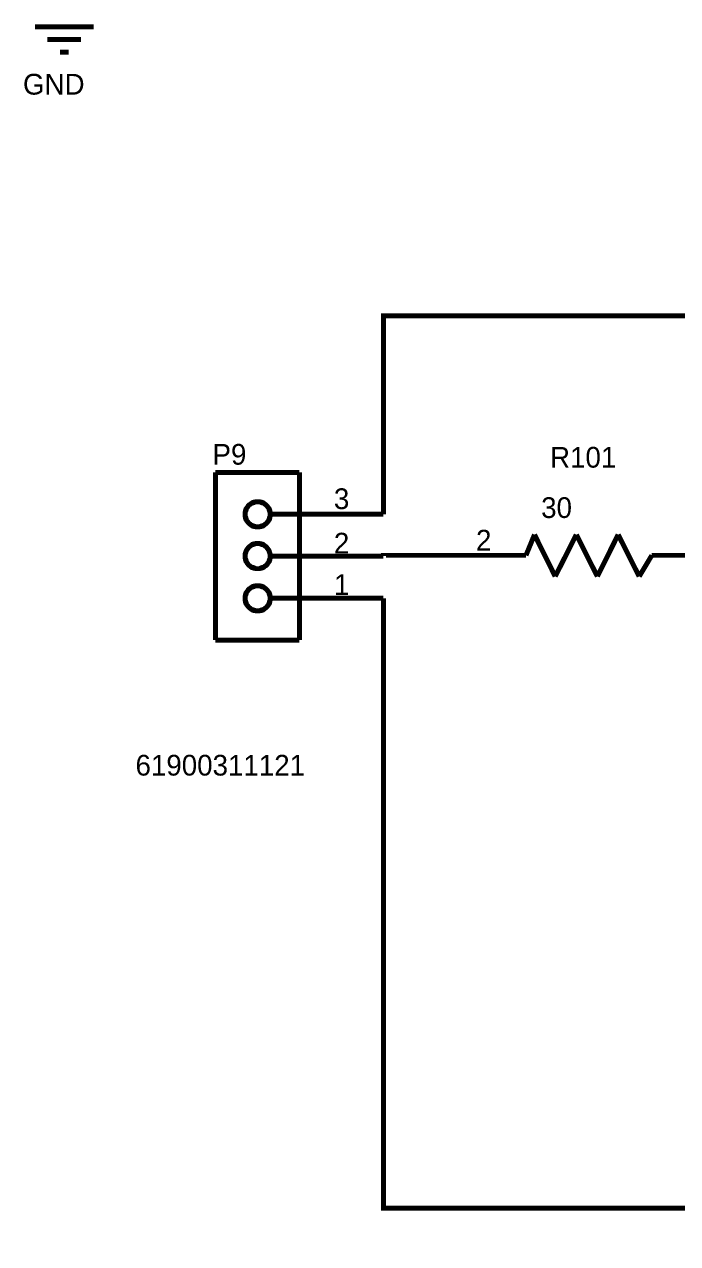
# Model space of a CAD drawing. Header units: millimetres. Extents: x 0 to 800, y 0 to 567.
# Drawn here: x 548.8 to 588.3, y 260.3 to 334.1 of the extents above; entities that cross this region are included whole.
import ezdxf

# ---------------------------------------------------------------- set-up
doc = ezdxf.new("R2010")
doc.units = ezdxf.units.MM
doc.layers.add('Sheet', color=255, linetype='Continuous')

msp = doc.modelspace()

# ---------------------------------------------------------------- linework, layer by layer
at = {"layer": 'Sheet'}
for points, const_width in [([(549.408, 333.988), (552.969, 333.988)], 0.3), ([(550.17, 333.226), (552.208, 333.226)], 0.3), ([(550.931, 332.465), (551.446, 332.465)], 0.3), ([(645.03, 315.195), (645.03, 316.495), (570.508, 316.495), (570.508, 304.489)], 0.3), ([(565.423, 307.02), (560.339, 307.02)], 0.3), ([(560.339, 307.02), (560.339, 296.873)], 0.3), ([(565.423, 296.873), (565.423, 307.02)], 0.3), ([(562.131, 304.489), (562.131, 304.534), (562.131, 304.578), (562.131, 304.601), (562.153, 304.646), (562.153, 304.69), (562.176, 304.713), (562.176, 304.758), (562.198, 304.78), (562.198, 304.825), (562.22, 304.847), (562.243, 304.892), (562.265, 304.914), (562.288, 304.937), (562.31, 304.982), (562.332, 305.004), (562.355, 305.026), (562.377, 305.049), (562.4, 305.071), (562.444, 305.094), (562.467, 305.116), (562.489, 305.138), (562.534, 305.161), (562.556, 305.183), (562.601, 305.183), (562.624, 305.206), (562.668, 305.206), (562.691, 305.228), (562.736, 305.228), (562.78, 305.25), (562.803, 305.25), (562.848, 305.25), (562.892, 305.25)], 0.3), ([(562.131, 304.489), (562.131, 304.534), (562.131, 304.578), (562.131, 304.601), (562.153, 304.646), (562.153, 304.69), (562.176, 304.713), (562.176, 304.758), (562.198, 304.78), (562.198, 304.825), (562.22, 304.847), (562.243, 304.892), (562.265, 304.914), (562.288, 304.937), (562.31, 304.982), (562.332, 305.004), (562.355, 305.026), (562.377, 305.049), (562.4, 305.071), (562.444, 305.094), (562.467, 305.116), (562.489, 305.138), (562.534, 305.161), (562.556, 305.183), (562.601, 305.183), (562.624, 305.206), (562.668, 305.206), (562.691, 305.228), (562.736, 305.228), (562.78, 305.25), (562.803, 305.25), (562.848, 305.25), (562.892, 305.25)], 0.0991), ([(562.892, 305.25), (562.892, 305.25)], 0.3), ([(562.892, 305.25), (562.937, 305.25), (562.982, 305.25), (563.004, 305.25), (563.049, 305.228), (563.094, 305.228), (563.116, 305.206), (563.161, 305.206), (563.183, 305.183), (563.228, 305.183), (563.251, 305.161), (563.295, 305.138), (563.318, 305.116), (563.34, 305.094), (563.385, 305.071), (563.407, 305.049), (563.43, 305.026), (563.452, 305.004), (563.475, 304.982), (563.497, 304.937), (563.519, 304.914), (563.542, 304.892), (563.564, 304.847), (563.587, 304.825), (563.587, 304.78), (563.609, 304.758), (563.609, 304.713), (563.631, 304.69), (563.631, 304.646), (563.654, 304.601), (563.654, 304.578), (563.654, 304.534), (563.654, 304.489)], 0.3), ([(562.892, 305.25), (562.892, 305.25)], 0.0991), ([(562.892, 305.25), (562.937, 305.25), (562.982, 305.25), (563.004, 305.25), (563.049, 305.228), (563.094, 305.228), (563.116, 305.206), (563.161, 305.206), (563.183, 305.183), (563.228, 305.183), (563.251, 305.161), (563.295, 305.138), (563.318, 305.116), (563.34, 305.094), (563.385, 305.071), (563.407, 305.049), (563.43, 305.026), (563.452, 305.004), (563.475, 304.982), (563.497, 304.937), (563.519, 304.914), (563.542, 304.892), (563.564, 304.847), (563.587, 304.825), (563.587, 304.78), (563.609, 304.758), (563.609, 304.713), (563.631, 304.69), (563.631, 304.646), (563.654, 304.601), (563.654, 304.578), (563.654, 304.534), (563.654, 304.489)], 0.0991), ([(562.892, 303.727), (562.848, 303.727), (562.803, 303.727), (562.78, 303.727), (562.736, 303.75), (562.691, 303.75), (562.668, 303.772), (562.624, 303.772), (562.601, 303.794), (562.556, 303.794), (562.534, 303.817), (562.489, 303.839), (562.467, 303.862), (562.444, 303.884), (562.4, 303.906), (562.377, 303.929), (562.355, 303.951), (562.332, 303.974), (562.31, 303.996), (562.288, 304.041), (562.265, 304.063), (562.243, 304.086), (562.22, 304.13), (562.198, 304.153), (562.198, 304.198), (562.176, 304.22), (562.176, 304.265), (562.153, 304.287), (562.153, 304.332), (562.131, 304.377), (562.131, 304.399), (562.131, 304.444), (562.131, 304.489)], 0.3), ([(562.131, 304.489), (562.131, 304.489)], 0.3), ([(562.892, 303.727), (562.848, 303.727), (562.803, 303.727), (562.78, 303.727), (562.736, 303.75), (562.691, 303.75), (562.668, 303.772), (562.624, 303.772), (562.601, 303.794), (562.556, 303.794), (562.534, 303.817), (562.489, 303.839), (562.467, 303.862), (562.444, 303.884), (562.4, 303.906), (562.377, 303.929), (562.355, 303.951), (562.332, 303.974), (562.31, 303.996), (562.288, 304.041), (562.265, 304.063), (562.243, 304.086), (562.22, 304.13), (562.198, 304.153), (562.198, 304.198), (562.176, 304.22), (562.176, 304.265), (562.153, 304.287), (562.153, 304.332), (562.131, 304.377), (562.131, 304.399), (562.131, 304.444), (562.131, 304.489)], 0.0991), ([(562.131, 304.489), (562.131, 304.489)], 0.0991), ([(563.654, 304.489), (563.654, 304.444), (563.654, 304.399), (563.654, 304.377), (563.631, 304.332), (563.631, 304.287), (563.609, 304.265), (563.609, 304.22), (563.587, 304.198), (563.587, 304.153), (563.564, 304.13), (563.542, 304.086), (563.519, 304.063), (563.497, 304.041), (563.475, 303.996), (563.452, 303.974), (563.43, 303.951), (563.407, 303.929), (563.385, 303.906), (563.34, 303.884), (563.318, 303.862), (563.295, 303.839), (563.251, 303.817), (563.228, 303.794), (563.183, 303.794), (563.161, 303.772), (563.116, 303.772), (563.094, 303.75), (563.049, 303.75), (563.004, 303.727), (562.982, 303.727), (562.937, 303.727), (562.892, 303.727)], 0.3), ([(563.654, 304.489), (563.654, 304.444), (563.654, 304.399), (563.654, 304.377), (563.631, 304.332), (563.631, 304.287), (563.609, 304.265), (563.609, 304.22), (563.587, 304.198), (563.587, 304.153), (563.564, 304.13), (563.542, 304.086), (563.519, 304.063), (563.497, 304.041), (563.475, 303.996), (563.452, 303.974), (563.43, 303.951), (563.407, 303.929), (563.385, 303.906), (563.34, 303.884), (563.318, 303.862), (563.295, 303.839), (563.251, 303.817), (563.228, 303.794), (563.183, 303.794), (563.161, 303.772), (563.116, 303.772), (563.094, 303.75), (563.049, 303.75), (563.004, 303.727), (562.982, 303.727), (562.937, 303.727), (562.892, 303.727)], 0.0991), ([(563.654, 304.489), (563.654, 304.489), (563.654, 304.489), (563.654, 304.489), (563.654, 304.489), (563.654, 304.489), (563.654, 304.489), (563.654, 304.489), (563.654, 304.489), (563.654, 304.489), (563.654, 304.489), (563.654, 304.489), (563.654, 304.489), (563.654, 304.489), (563.654, 304.489), (563.654, 304.489), (563.654, 304.489), (563.654, 304.489), (563.654, 304.489), (563.654, 304.489), (563.654, 304.489), (563.654, 304.489), (563.654, 304.489), (563.654, 304.489), (563.654, 304.489), (563.654, 304.489), (563.654, 304.489), (563.654, 304.489), (563.654, 304.489), (563.654, 304.489), (563.654, 304.489), (563.654, 304.489), (563.654, 304.489)], 0.3), ([(563.654, 304.489), (563.654, 304.489)], 0.3), ([(565.423, 304.489), (563.654, 304.489)], 0.3), ([(563.654, 304.489), (563.654, 304.489), (563.654, 304.489), (563.654, 304.489), (563.654, 304.489), (563.654, 304.489), (563.654, 304.489), (563.654, 304.489), (563.654, 304.489), (563.654, 304.489), (563.654, 304.489), (563.654, 304.489), (563.654, 304.489), (563.654, 304.489), (563.654, 304.489), (563.654, 304.489), (563.654, 304.489), (563.654, 304.489), (563.654, 304.489), (563.654, 304.489), (563.654, 304.489), (563.654, 304.489), (563.654, 304.489), (563.654, 304.489), (563.654, 304.489), (563.654, 304.489), (563.654, 304.489), (563.654, 304.489), (563.654, 304.489), (563.654, 304.489), (563.654, 304.489), (563.654, 304.489), (563.654, 304.489)], 0.0991), ([(563.654, 304.489), (563.654, 304.489)], 0.0991), ([(565.423, 304.489), (570.508, 304.489)], 0.3), ([(579.647, 303.257), (579.132, 302.003)], 0.3), ([(580.901, 300.726), (579.647, 303.257)], 0.3), ([(582.178, 303.257), (580.901, 300.726)], 0.3), ([(583.455, 300.726), (582.178, 303.257)], 0.3), ([(584.709, 303.257), (583.455, 300.726)], 0.3), ([(585.986, 300.726), (584.709, 303.257)], 0.3), ([(562.131, 301.958), (562.131, 302.003), (562.131, 302.025), (562.131, 302.07), (562.153, 302.115), (562.153, 302.137), (562.176, 302.182), (562.176, 302.204), (562.198, 302.249), (562.198, 302.271), (562.22, 302.316), (562.243, 302.339), (562.265, 302.383), (562.288, 302.406), (562.31, 302.428), (562.332, 302.473), (562.355, 302.495), (562.377, 302.518), (562.4, 302.54), (562.444, 302.563), (562.467, 302.585), (562.489, 302.607), (562.534, 302.63), (562.556, 302.652), (562.601, 302.652), (562.624, 302.675), (562.668, 302.675), (562.691, 302.697), (562.736, 302.697), (562.78, 302.719), (562.803, 302.719), (562.848, 302.719), (562.892, 302.719)], 0.3), ([(562.131, 301.958), (562.131, 302.003), (562.131, 302.025), (562.131, 302.07), (562.153, 302.115), (562.153, 302.137), (562.176, 302.182), (562.176, 302.204), (562.198, 302.249), (562.198, 302.271), (562.22, 302.316), (562.243, 302.339), (562.265, 302.383), (562.288, 302.406), (562.31, 302.428), (562.332, 302.473), (562.355, 302.495), (562.377, 302.518), (562.4, 302.54), (562.444, 302.563), (562.467, 302.585), (562.489, 302.607), (562.534, 302.63), (562.556, 302.652), (562.601, 302.652), (562.624, 302.675), (562.668, 302.675), (562.691, 302.697), (562.736, 302.697), (562.78, 302.719), (562.803, 302.719), (562.848, 302.719), (562.892, 302.719)], 0.0991), ([(562.892, 302.719), (562.892, 302.719)], 0.3), ([(562.892, 302.719), (562.937, 302.719), (562.982, 302.719), (563.004, 302.719), (563.049, 302.697), (563.094, 302.697), (563.116, 302.675), (563.161, 302.675), (563.183, 302.652), (563.228, 302.652), (563.251, 302.63), (563.295, 302.607), (563.318, 302.585), (563.34, 302.563), (563.385, 302.54), (563.407, 302.518), (563.43, 302.495), (563.452, 302.473), (563.475, 302.428), (563.497, 302.406), (563.519, 302.383), (563.542, 302.339), (563.564, 302.316), (563.587, 302.271), (563.587, 302.249), (563.609, 302.204), (563.609, 302.182), (563.631, 302.137), (563.631, 302.115), (563.654, 302.07), (563.654, 302.025), (563.654, 302.003), (563.654, 301.958)], 0.3), ([(562.892, 302.719), (562.892, 302.719)], 0.0991), ([(562.892, 302.719), (562.937, 302.719), (562.982, 302.719), (563.004, 302.719), (563.049, 302.697), (563.094, 302.697), (563.116, 302.675), (563.161, 302.675), (563.183, 302.652), (563.228, 302.652), (563.251, 302.63), (563.295, 302.607), (563.318, 302.585), (563.34, 302.563), (563.385, 302.54), (563.407, 302.518), (563.43, 302.495), (563.452, 302.473), (563.475, 302.428), (563.497, 302.406), (563.519, 302.383), (563.542, 302.339), (563.564, 302.316), (563.587, 302.271), (563.587, 302.249), (563.609, 302.204), (563.609, 302.182), (563.631, 302.137), (563.631, 302.115), (563.654, 302.07), (563.654, 302.025), (563.654, 302.003), (563.654, 301.958)], 0.0991), ([(562.892, 301.196), (562.848, 301.196), (562.803, 301.196), (562.78, 301.196), (562.736, 301.219), (562.691, 301.219), (562.668, 301.241), (562.624, 301.241), (562.601, 301.263), (562.556, 301.263), (562.534, 301.286), (562.489, 301.308), (562.467, 301.331), (562.444, 301.353), (562.4, 301.375), (562.377, 301.398), (562.355, 301.42), (562.332, 301.443), (562.31, 301.465), (562.288, 301.51), (562.265, 301.532), (562.243, 301.555), (562.22, 301.599), (562.198, 301.622), (562.198, 301.667), (562.176, 301.689), (562.176, 301.734), (562.153, 301.756), (562.153, 301.801), (562.131, 301.846), (562.131, 301.868), (562.131, 301.913), (562.131, 301.958)], 0.3), ([(562.131, 301.958), (562.131, 301.958)], 0.3), ([(562.892, 301.196), (562.848, 301.196), (562.803, 301.196), (562.78, 301.196), (562.736, 301.219), (562.691, 301.219), (562.668, 301.241), (562.624, 301.241), (562.601, 301.263), (562.556, 301.263), (562.534, 301.286), (562.489, 301.308), (562.467, 301.331), (562.444, 301.353), (562.4, 301.375), (562.377, 301.398), (562.355, 301.42), (562.332, 301.443), (562.31, 301.465), (562.288, 301.51), (562.265, 301.532), (562.243, 301.555), (562.22, 301.599), (562.198, 301.622), (562.198, 301.667), (562.176, 301.689), (562.176, 301.734), (562.153, 301.756), (562.153, 301.801), (562.131, 301.846), (562.131, 301.868), (562.131, 301.913), (562.131, 301.958)], 0.0991), ([(562.131, 301.958), (562.131, 301.958)], 0.0991), ([(563.654, 301.958), (563.654, 301.913), (563.654, 301.868), (563.654, 301.846), (563.631, 301.801), (563.631, 301.756), (563.609, 301.734), (563.609, 301.689), (563.587, 301.667), (563.587, 301.622), (563.564, 301.599), (563.542, 301.555), (563.519, 301.532), (563.497, 301.51), (563.475, 301.465), (563.452, 301.443), (563.43, 301.42), (563.407, 301.398), (563.385, 301.375), (563.34, 301.353), (563.318, 301.331), (563.295, 301.308), (563.251, 301.286), (563.228, 301.263), (563.183, 301.263), (563.161, 301.241), (563.116, 301.241), (563.094, 301.219), (563.049, 301.219), (563.004, 301.196), (562.982, 301.196), (562.937, 301.196), (562.892, 301.196)], 0.3), ([(563.654, 301.958), (563.654, 301.913), (563.654, 301.868), (563.654, 301.846), (563.631, 301.801), (563.631, 301.756), (563.609, 301.734), (563.609, 301.689), (563.587, 301.667), (563.587, 301.622), (563.564, 301.599), (563.542, 301.555), (563.519, 301.532), (563.497, 301.51), (563.475, 301.465), (563.452, 301.443), (563.43, 301.42), (563.407, 301.398), (563.385, 301.375), (563.34, 301.353), (563.318, 301.331), (563.295, 301.308), (563.251, 301.286), (563.228, 301.263), (563.183, 301.263), (563.161, 301.241), (563.116, 301.241), (563.094, 301.219), (563.049, 301.219), (563.004, 301.196), (562.982, 301.196), (562.937, 301.196), (562.892, 301.196)], 0.0991), ([(563.654, 301.958), (563.654, 301.958), (563.654, 301.958), (563.654, 301.958), (563.654, 301.958), (563.654, 301.958), (563.654, 301.958), (563.654, 301.958), (563.654, 301.958), (563.654, 301.958), (563.654, 301.958), (563.654, 301.958), (563.654, 301.958), (563.654, 301.958), (563.654, 301.958), (563.654, 301.958), (563.654, 301.958), (563.654, 301.958), (563.654, 301.958), (563.654, 301.958), (563.654, 301.958), (563.654, 301.958), (563.654, 301.958), (563.654, 301.958), (563.654, 301.958), (563.654, 301.958), (563.654, 301.958), (563.654, 301.958), (563.654, 301.958), (563.654, 301.958), (563.654, 301.958), (563.654, 301.958), (563.654, 301.958)], 0.3), ([(563.654, 301.958), (563.654, 301.958)], 0.3), ([(565.423, 301.958), (563.654, 301.958)], 0.3), ([(563.654, 301.958), (563.654, 301.958), (563.654, 301.958), (563.654, 301.958), (563.654, 301.958), (563.654, 301.958), (563.654, 301.958), (563.654, 301.958), (563.654, 301.958), (563.654, 301.958), (563.654, 301.958), (563.654, 301.958), (563.654, 301.958), (563.654, 301.958), (563.654, 301.958), (563.654, 301.958), (563.654, 301.958), (563.654, 301.958), (563.654, 301.958), (563.654, 301.958), (563.654, 301.958), (563.654, 301.958), (563.654, 301.958), (563.654, 301.958), (563.654, 301.958), (563.654, 301.958), (563.654, 301.958), (563.654, 301.958), (563.654, 301.958), (563.654, 301.958), (563.654, 301.958), (563.654, 301.958), (563.654, 301.958)], 0.0991), ([(563.654, 301.958), (563.654, 301.958)], 0.0991), ([(565.423, 301.958), (570.508, 301.958)], 0.3), ([(570.508, 301.958), (570.508, 302.003), (574.047, 302.003)], 0.3), ([(579.132, 302.003), (574.047, 302.003)], 0.3), ([(579.132, 302.003), (578.37, 302.003)], 0.3), ([(586.747, 302.003), (585.986, 300.726)], 0.3), ([(586.747, 302.003), (591.832, 302.003)], 0.3), ([(586.747, 302.003), (587.509, 302.003)], 0.3), ([(562.131, 299.404), (562.131, 299.449), (562.131, 299.494), (562.131, 299.516), (562.153, 299.561), (562.153, 299.606), (562.176, 299.628), (562.176, 299.673), (562.198, 299.695), (562.198, 299.74), (562.22, 299.763), (562.243, 299.807), (562.265, 299.83), (562.288, 299.852), (562.31, 299.897), (562.332, 299.919), (562.355, 299.942), (562.377, 299.964), (562.4, 299.987), (562.444, 300.009), (562.467, 300.031), (562.489, 300.054), (562.534, 300.076), (562.556, 300.099), (562.601, 300.099), (562.624, 300.121), (562.668, 300.121), (562.691, 300.143), (562.736, 300.143), (562.78, 300.166), (562.803, 300.166), (562.848, 300.166), (562.892, 300.166)], 0.3), ([(562.131, 299.404), (562.131, 299.449), (562.131, 299.494), (562.131, 299.516), (562.153, 299.561), (562.153, 299.606), (562.176, 299.628), (562.176, 299.673), (562.198, 299.695), (562.198, 299.74), (562.22, 299.763), (562.243, 299.807), (562.265, 299.83), (562.288, 299.852), (562.31, 299.897), (562.332, 299.919), (562.355, 299.942), (562.377, 299.964), (562.4, 299.987), (562.444, 300.009), (562.467, 300.031), (562.489, 300.054), (562.534, 300.076), (562.556, 300.099), (562.601, 300.099), (562.624, 300.121), (562.668, 300.121), (562.691, 300.143), (562.736, 300.143), (562.78, 300.166), (562.803, 300.166), (562.848, 300.166), (562.892, 300.166)], 0.0991), ([(562.892, 300.166), (562.892, 300.166)], 0.3), ([(562.892, 300.166), (562.937, 300.166), (562.982, 300.166), (563.004, 300.166), (563.049, 300.143), (563.094, 300.143), (563.116, 300.121), (563.161, 300.121), (563.183, 300.099), (563.228, 300.099), (563.251, 300.076), (563.295, 300.054), (563.318, 300.031), (563.34, 300.009), (563.385, 299.987), (563.407, 299.964), (563.43, 299.942), (563.452, 299.919), (563.475, 299.897), (563.497, 299.852), (563.519, 299.83), (563.542, 299.807), (563.564, 299.763), (563.587, 299.74), (563.587, 299.695), (563.609, 299.673), (563.609, 299.628), (563.631, 299.606), (563.631, 299.561), (563.654, 299.516), (563.654, 299.494), (563.654, 299.449), (563.654, 299.404)], 0.3), ([(562.892, 300.166), (562.892, 300.166)], 0.0991), ([(562.892, 300.166), (562.937, 300.166), (562.982, 300.166), (563.004, 300.166), (563.049, 300.143), (563.094, 300.143), (563.116, 300.121), (563.161, 300.121), (563.183, 300.099), (563.228, 300.099), (563.251, 300.076), (563.295, 300.054), (563.318, 300.031), (563.34, 300.009), (563.385, 299.987), (563.407, 299.964), (563.43, 299.942), (563.452, 299.919), (563.475, 299.897), (563.497, 299.852), (563.519, 299.83), (563.542, 299.807), (563.564, 299.763), (563.587, 299.74), (563.587, 299.695), (563.609, 299.673), (563.609, 299.628), (563.631, 299.606), (563.631, 299.561), (563.654, 299.516), (563.654, 299.494), (563.654, 299.449), (563.654, 299.404)], 0.0991), ([(562.892, 298.643), (562.848, 298.643), (562.803, 298.643), (562.78, 298.643), (562.736, 298.665), (562.691, 298.665), (562.668, 298.688), (562.624, 298.688), (562.601, 298.71), (562.556, 298.71), (562.534, 298.732), (562.489, 298.755), (562.467, 298.777), (562.444, 298.8), (562.4, 298.822), (562.377, 298.844), (562.355, 298.867), (562.332, 298.889), (562.31, 298.912), (562.288, 298.956), (562.265, 298.979), (562.243, 299.001), (562.22, 299.046), (562.198, 299.068), (562.198, 299.113), (562.176, 299.136), (562.176, 299.18), (562.153, 299.203), (562.153, 299.248), (562.131, 299.292), (562.131, 299.315), (562.131, 299.36), (562.131, 299.404)], 0.3), ([(562.131, 299.404), (562.131, 299.404)], 0.3), ([(562.892, 298.643), (562.848, 298.643), (562.803, 298.643), (562.78, 298.643), (562.736, 298.665), (562.691, 298.665), (562.668, 298.688), (562.624, 298.688), (562.601, 298.71), (562.556, 298.71), (562.534, 298.732), (562.489, 298.755), (562.467, 298.777), (562.444, 298.8), (562.4, 298.822), (562.377, 298.844), (562.355, 298.867), (562.332, 298.889), (562.31, 298.912), (562.288, 298.956), (562.265, 298.979), (562.243, 299.001), (562.22, 299.046), (562.198, 299.068), (562.198, 299.113), (562.176, 299.136), (562.176, 299.18), (562.153, 299.203), (562.153, 299.248), (562.131, 299.292), (562.131, 299.315), (562.131, 299.36), (562.131, 299.404)], 0.0991), ([(562.131, 299.404), (562.131, 299.404)], 0.0991), ([(563.654, 299.404), (563.654, 299.36), (563.654, 299.315), (563.654, 299.292), (563.631, 299.248), (563.631, 299.203), (563.609, 299.18), (563.609, 299.136), (563.587, 299.113), (563.587, 299.068), (563.564, 299.046), (563.542, 299.001), (563.519, 298.979), (563.497, 298.956), (563.475, 298.912), (563.452, 298.889), (563.43, 298.867), (563.407, 298.844), (563.385, 298.822), (563.34, 298.8), (563.318, 298.777), (563.295, 298.755), (563.251, 298.732), (563.228, 298.71), (563.183, 298.71), (563.161, 298.688), (563.116, 298.688), (563.094, 298.665), (563.049, 298.665), (563.004, 298.643), (562.982, 298.643), (562.937, 298.643), (562.892, 298.643)], 0.3), ([(563.654, 299.404), (563.654, 299.36), (563.654, 299.315), (563.654, 299.292), (563.631, 299.248), (563.631, 299.203), (563.609, 299.18), (563.609, 299.136), (563.587, 299.113), (563.587, 299.068), (563.564, 299.046), (563.542, 299.001), (563.519, 298.979), (563.497, 298.956), (563.475, 298.912), (563.452, 298.889), (563.43, 298.867), (563.407, 298.844), (563.385, 298.822), (563.34, 298.8), (563.318, 298.777), (563.295, 298.755), (563.251, 298.732), (563.228, 298.71), (563.183, 298.71), (563.161, 298.688), (563.116, 298.688), (563.094, 298.665), (563.049, 298.665), (563.004, 298.643), (562.982, 298.643), (562.937, 298.643), (562.892, 298.643)], 0.0991), ([(563.654, 299.404), (563.654, 299.404), (563.654, 299.404), (563.654, 299.404), (563.654, 299.404), (563.654, 299.404), (563.654, 299.404), (563.654, 299.404), (563.654, 299.404), (563.654, 299.404), (563.654, 299.404), (563.654, 299.404), (563.654, 299.404), (563.654, 299.404), (563.654, 299.404), (563.654, 299.404), (563.654, 299.404), (563.654, 299.404), (563.654, 299.404), (563.654, 299.404), (563.654, 299.404), (563.654, 299.404), (563.654, 299.404), (563.654, 299.404), (563.654, 299.404), (563.654, 299.404), (563.654, 299.404), (563.654, 299.404), (563.654, 299.404), (563.654, 299.404), (563.654, 299.404), (563.654, 299.404), (563.654, 299.404)], 0.3), ([(563.654, 299.404), (563.654, 299.404)], 0.3), ([(565.423, 299.404), (563.654, 299.404)], 0.3), ([(563.654, 299.404), (563.654, 299.404), (563.654, 299.404), (563.654, 299.404), (563.654, 299.404), (563.654, 299.404), (563.654, 299.404), (563.654, 299.404), (563.654, 299.404), (563.654, 299.404), (563.654, 299.404), (563.654, 299.404), (563.654, 299.404), (563.654, 299.404), (563.654, 299.404), (563.654, 299.404), (563.654, 299.404), (563.654, 299.404), (563.654, 299.404), (563.654, 299.404), (563.654, 299.404), (563.654, 299.404), (563.654, 299.404), (563.654, 299.404), (563.654, 299.404), (563.654, 299.404), (563.654, 299.404), (563.654, 299.404), (563.654, 299.404), (563.654, 299.404), (563.654, 299.404), (563.654, 299.404), (563.654, 299.404)], 0.0991), ([(563.654, 299.404), (563.654, 299.404)], 0.0991), ([(565.423, 299.404), (570.508, 299.404)], 0.3), ([(570.508, 299.404), (570.508, 262.491), (596.514, 262.491), (596.514, 260.498)], 0.3), ([(560.339, 296.873), (565.423, 296.873)], 0.3)]:
    msp.add_lwpolyline(points, dxfattribs=dict(at, const_width=const_width))

# ---------------------------------------------------------------- texts
for s, height, p in [('GND', 1.2543, (548.691, 329.889)), ('P9', 1.2543, (560.16, 307.49)), ('R101', 1.2543, (580.588, 307.311)), ('3', 1.254, (567.507, 304.802)), ('30', 1.2543, (580.05, 304.265)), ('2', 1.254, (567.507, 302.115)), ('2', 1.254, (576.108, 302.294)), ('1', 1.254, (567.507, 299.606)), ('61900311121', 1.25433, (555.501, 288.675))]:
    msp.add_text(s, height=height, dxfattribs=at).set_placement(p)

doc.saveas('drawing.dxf')
